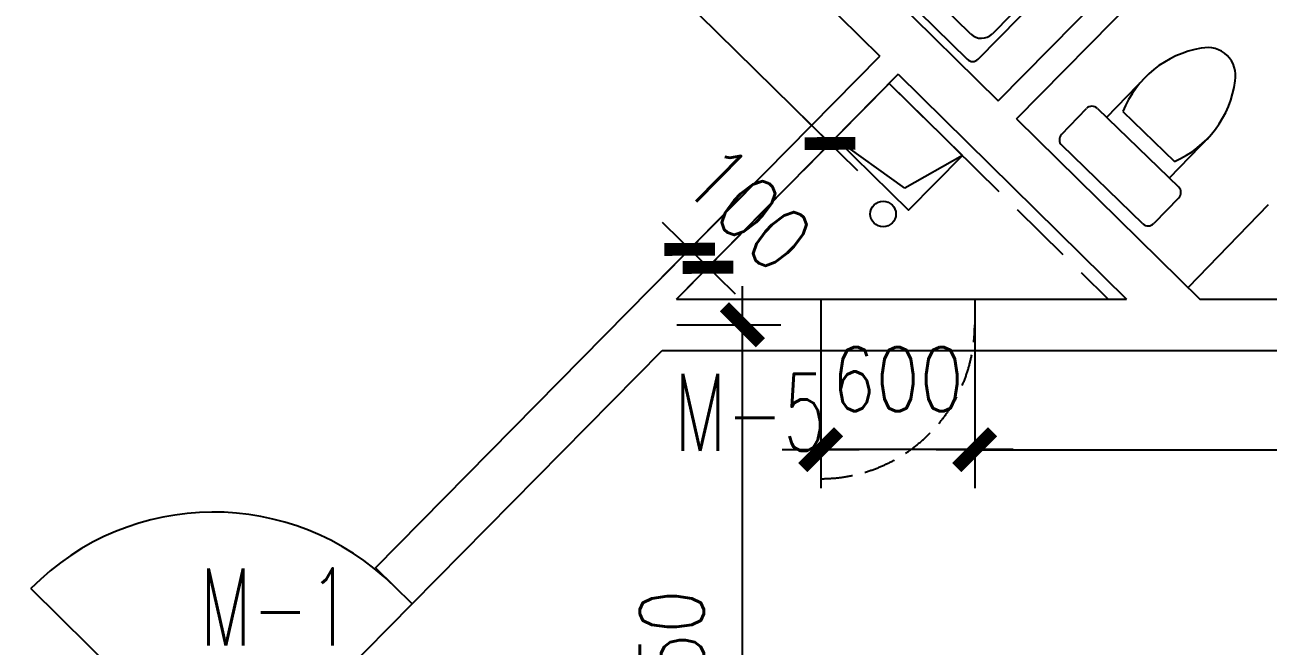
# Model space of a CAD drawing. Extents: x -357449 to -117302, y 127569 to 244935.
# Drawn here: x -188552 to -183709, y 219724 to 222146 of the extents above; entities that cross this region are included whole.
import ezdxf

# ---------------------------------------------------------------- set-up
doc = ezdxf.new("R2010")
doc.units = 0
doc.header["$MEASUREMENT"] = 0
doc.linetypes.add('DASH', pattern=[0.35, 0.25, -0.1])
doc.layers.get('0').update_dxf_attribs({"linetype": 'CONTINUOUS'})
doc.layers.get('DEFPOINTS').update_dxf_attribs({"linetype": 'CONTINUOUS'})
for name, color, linetype in [('1', 8, 'CONTINUOUS'), ('DIM', 7, 'CONTINUOUS'), ('F', 31, 'CONTINUOUS'), ('WALL', 1, 'CONTINUOUS'), ('WINDOW', 4, 'CONTINUOUS'), ('WINDOWS', 4, 'CONTINUOUS'), ('阳台', 4, 'CONTINUOUS')]:
    doc.layers.add(name, color=color, linetype=linetype)
doc.layers.add('AXIS', color=3, linetype='CONTINUOUS', lineweight=9)
doc.styles.add('DIM_FONT', font='SIMPLEX.shx', dxfattribs={"width": 0.8})
doc.styles.add('FS', font='txt.shx', dxfattribs={"width": 0.66, "height": 150, "bigfont": 'fs.shx'})
doc.dimstyles.new('DIMN-200', dxfattribs={"dimtxt": 300, "dimasz": 1, "dimexe": 250, "dimexo": 0, "dimgap": 150, "dimtad": 1, "dimdec": 0, "dimdsep": 46, "dimtxsty": 'DIM_FONT', "dimblk": '_DIMX', "dimcen": 2.5, "dimclrd": 256, "dimclre": 256, "dimclrt": 4, "dimadec": 0, "dimazin": 0, "dimtfac": 1, "dimtdec": 0, "dimtix": 1, "dimtmove": 2, "dimatfit": 3, "dimldrblk": '_DIMX', "dimfxl": 0, "dimtolj": 1, "dimtzin": 0, "dimarcsym": 0})
doc.dimstyles.get("Standard").update_dxf_attribs({"dimtxt": 375, "dimasz": 1, "dimexe": 150, "dimexo": 0, "dimgap": 200, "dimtad": 1, "dimdec": 0, "dimzin": 0, "dimdsep": 46, "dimtxsty": 'DIM_FONT', "dimblk1": '_DIMX', "dimblk2": '_DIMX', "dimsah": 1, "dimcen": 200, "dimclrd": 256, "dimclre": 256, "dimclrt": 4, "dimadec": 0, "dimazin": 0, "dimtfac": 1, "dimtdec": 0, "dimtix": 1, "dimtmove": 2, "dimatfit": 3, "dimldrblk": '_DIMX', "dimfxl": 0, "dimtolj": 1, "dimtzin": 0, "dimarcsym": 0})

# ---------------------------------------------------------------- blocks, each defined once
blk = doc.blocks.new('_DIMX')
blk.add_line((-150, 0), (150, 0))
at = {"const_width": 50}
blk.add_lwpolyline([(-70, -70), (70, 70)], dxfattribs=at)
blk = doc.blocks.new('*D1510')
at = {"layer": 'AXIS', "lineweight": -2}
for p, q in [((-181126.2, 239797), (-182959.4, 241603.4)), ((-182853.3, 241497.4), (-202292.6, 221770.1)), ((-200567, 220068.2), (-202400.2, 221874.7))]:
    blk.add_line(p, q, dxfattribs=at)
at = {"layer": 'DEFPOINTS', "color": 0}
for p in [(-181126.2, 239797), (-202293.3, 221769.4), (-200567, 220068.2)]:
    blk.add_point(p, dxfattribs=at)
at = {"layer": 'AXIS', "lineweight": -2}
for p, rotation in [((-182852.6, 241498.1), 45.42128490415822), ((-202293.3, 221769.4), 225.4212849041582)]:
    blk.add_blockref('_DIMX', p, dxfattribs=dict(at, rotation=rotation))
at = {"layer": 'AXIS', "color": 4, "insert": (-192768.8, 231826.8), "char_height": 250, "attachment_point": 5, "rotation": 45.4213, "style": 'DIM_FONT'}
blk.add_mtext('\\A1;27698', dxfattribs=at)
blk = doc.blocks.new('A$C54757736')
for p, q in [((630, 440), (30, 440)), ((0, 410), (0, 30)), ((328, 392.7), (342, 384.6)), ((660, 30), (660, 410)), ((90, 360), (250, 360)), ((299.3, 382.4), (241.3, 246.4)), ((258.7, 236.4), (347.4, 354.6)), ((410, 360), (570, 360)), ((30, 90), (30, 300)), ((310, 299.2), (310, 90)), ((350, 90), (350, 300)), ((630, 300), (630, 90)), ((241.3, 246.4), (258.7, 236.4)), ((250, 30), (90, 30)), ((570, 30), (410, 30)), ((30, 0), (630, 0))]:
    blk.add_line(p, q)
for centre, radius in [((270, 390), 20), ((390, 390), 20), ((175, 240), 25), ((485, 240), 25)]:
    blk.add_circle(centre, radius)
for centre, radius, start, end in [((30, 410), 30, 90, 180), ((630, 410), 30, 360, 90), ((318, 375.4), 20, 60, 159.4623), ((90, 300), 60, 90, 180), ((250, 300), 60, 56.607, 90), ((332, 367.3), 20, 320.5377, 60), ((410, 300), 60, 90, 180), ((570, 300), 60, 360, 90), ((90, 90), 60, 180, 270), ((250, 90), 60, 270, 360), ((410, 90), 60, 180, 270), ((570, 90), 60, 270, 360), ((30, 30), 30, 180, 270), ((630, 30), 30, 270, 360)]:
    blk.add_arc(centre, radius, start, end)
blk = doc.blocks.new('*D1323')
at = {"layer": 'DEFPOINTS', "color": 0}
for p in [(-185696.4, 221540.6), (-185625.1, 221470.4), (-185962.1, 221270.9)]:
    blk.add_point(p, dxfattribs=at)
at = {"layer": 'WINDOW', "lineweight": -2}
for p, q in [((-185696.4, 221540.6), (-186067.4, 221164)), ((-185625.1, 221470.4), (-185996.2, 221093.8)), ((-185962.9, 221271.6), (-185963.6, 221272.3)), ((-185890.9, 221200.7), (-185962.1, 221270.9)), ((-185890.2, 221200), (-185889.5, 221199.3))]:
    blk.add_line(p, q, dxfattribs=at)
for p, rotation in [((-185962.1, 221270.9), 315.4212849044849), ((-185890.9, 221200.7), 135.4212849044849)]:
    blk.add_blockref('_DIMX', p, dxfattribs=dict(at, rotation=rotation))
at = {"layer": 'WINDOW', "color": 4, "insert": (-185733.5, 221431.7), "char_height": 250, "attachment_point": 5, "rotation": 315.4213, "style": 'DIM_FONT'}
blk.add_mtext('\\A1;100', dxfattribs=at)
blk = doc.blocks.new('*D1350')
at = {"layer": 'DEFPOINTS', "color": 0}
for p in [(-185451.7, 220926.6), (-184851.7, 220926.6), (-185451.7, 220489.8)]:
    blk.add_point(p, dxfattribs=at)
at = {"layer": 'WINDOW', "lineweight": -2}
for p, q in [((-185451.7, 220926.6), (-185451.7, 220339.8)), ((-184851.7, 220926.6), (-184851.7, 220339.8)), ((-185452.7, 220489.8), (-185453.7, 220489.8)), ((-184851.7, 220489.8), (-185451.7, 220489.8)), ((-184850.7, 220489.8), (-184849.7, 220489.8))]:
    blk.add_line(p, q, dxfattribs=at)
blk.add_blockref('_DIMX', (-185451.7, 220489.8), dxfattribs=at)
at = {"layer": 'WINDOW', "lineweight": -2, "rotation": 180}
blk.add_blockref('_DIMX', (-184851.7, 220489.8), dxfattribs=at)
at = {"layer": 'WINDOW', "color": 4, "insert": (-185151.7, 220764.8), "char_height": 250, "attachment_point": 5, "style": 'DIM_FONT'}
blk.add_mtext('\\A1;600', dxfattribs=at)

msp = doc.modelspace()

# ---------------------------------------------------------------- linework, layer by layer
at = {"layer": '1'}
for p, q in [((-184337.39, 221785.42), (-184177.62, 221950.87)), ((-184513.48, 221718.59), (-184416.23, 221819.3)), ((-184373.81, 221820.04), (-184057.3, 221514.39)), ((-184274.13, 221807.74), (-184073.07, 221613.58)), ((-184093.17, 221549.58), (-183933.4, 221715.03)), ((-184196.23, 221370.52), (-184512.74, 221676.17)), ((-184056.56, 221471.97), (-184153.81, 221371.26)), ((-183708.53, 221444.56), (-184020.56, 221121.45)), ((-185451.67, 221076.59), (-185451.67, 220876.59)), ((-184851.67, 221076.59), (-184851.67, 220876.59))]:
    msp.add_line(p, q, dxfattribs=at)
for centre, radius, start, end in [((-183904.13, 221662.36), 397.53, 99.36186, 158.54952), ((-183944.95, 221947.44), 109.78, 349.45086, 102.54914), ((-184231.27, 221978.28), 397.53, 293.45048, 352.63814), ((-184394.65, 221798.46), 30, 46, 136), ((-184491.9, 221697.75), 30, 136, 226), ((-184078.14, 221492.81), 30, 316, 46), ((-184175.39, 221392.1), 30, 226, 316)]:
    msp.add_arc(centre, radius, start, end, dxfattribs=at)
at = {"layer": 'DIM'}
msp.add_circle((-185208.57, 221408.37), 50, dxfattribs=at)
at = {"layer": 'WALL'}
for p, q in [((-186469.29, 223534.43), (-184759.8, 221849.9)), ((-186680.9, 223462.16), (-185220.71, 222023.29)), ((-184759.8, 221849.9), (-183180.55, 223452.54)), ((-184688.57, 221779.71), (-183109.32, 223382.35)), ((-187185.99, 220028.89), (-185220.71, 222023.29)), ((-186013.19, 221076.59), (-185149.48, 221953.1)), ((-185149.48, 221953.1), (-184259.99, 221076.59)), ((-184688.57, 221779.71), (-183975.04, 221076.59)), ((-186013.19, 221076.59), (-184259.99, 221076.59)), ((-183975.04, 221076.59), (-182292.78, 221076.59)), ((-187043.54, 219888.51), (-186069.88, 220876.59)), ((-186069.88, 220876.59), (-182209.07, 220876.59)), ((-187185.99, 220028.89), (-187043.54, 219888.51))]:
    msp.add_line(p, q, dxfattribs=at)
at = {"layer": 'WINDOW'}
msp.add_line((-187043.54, 219888.51), (-187745.59, 219176.36), dxfattribs=at)
at = {"layer": 'WINDOWS'}
for p, q in [((-185123.73, 221509.09), (-185395.14, 221703.8)), ((-184899.66, 221636.73), (-185123.73, 221509.09)), ((-187816.65, 219246.41), (-188528.79, 219948.45))]:
    msp.add_line(p, q, dxfattribs=at)
msp.add_lwpolyline([(-184899.66, 221636.73), (-185184.57, 221917.49), (-185395.14, 221703.8), (-185110.22, 221423.04)], close=True, dxfattribs=at)
msp.add_arc((-187816.65, 219246.41), 1000, 45.40894, 135.40894, dxfattribs=at)
at = {"layer": '阳台', "color": 8, "linetype": 'DASH', "ltscale": 1000}
msp.add_line((-185184.57, 221917.49), (-184331.22, 221076.59), dxfattribs=at)
at = {"layer": '阳台', "color": 8, "linetype": 'DASH', "ltscale": 500}
msp.add_line((-185451.67, 220976.59), (-185451.67, 220376.59), dxfattribs=at)
msp.add_line((-185451.67, 220976.59), (-185451.67, 220376.59), dxfattribs=at)
msp.add_arc((-185451.67, 220976.59), 600, 270, 0, dxfattribs=at)
msp.add_arc((-185451.67, 220976.59), 600, 270, 0, dxfattribs=at)

# ---------------------------------------------------------------- block references
at = {"layer": '1', "rotation": 135.4212849000389}
msp.add_blockref('A$C54757736', (-184551, 222303.99), dxfattribs=at)

# ---------------------------------------------------------------- texts
at = {"layer": '1', "style": 'DIM_FONT', "width": 0.8, "flags": 9}
for tag, s in [('XSIZE', '500'), ('YSIZE', '650')]:
    msp.add_attdef(tag, (-184354.49, 221523.35), s, height=0.5, rotation=316, dxfattribs=at)
at = {"layer": 'F', "style": 'FS', "width": 0.66}
for s, p in [('M-5', (-186022.65, 220485.79)), ('M-1', (-187870.81, 219726.8))]:
    msp.add_text(s, height=300, dxfattribs=at).set_placement(p)

# ---------------------------------------------------------------- dimensions: what is measured, and where the dimension line sits
at = {"layer": 'AXIS'}
dim = msp.add_aligned_dim(p1=(-181126.23, 239796.96), p2=(-200566.96, 220068.22), distance=-2423.69, dimstyle='DIMN-200', override={"dimtxt": 250, "dimexe": 150, "dimzin": 0, "dimblk1": '_DIMX', "dimblk2": '_DIMX', "dimsah": 1, "dimcen": 200}, dxfattribs=at)
dim.commit()
dim.dimension.update_dxf_attribs({"geometry": '*D1510', "text_midpoint": (-192768.83, 231826.77)})
at = {"layer": 'WINDOW'}
msp.add_aligned_dim(p1=(-186680.9, 223462.16), p2=(-185149.48, 221953.1), distance=-378.68, dimstyle='Standard', override={"dimtxt": 250, "dimgap": 150, "dimblk": '_DIMX'}, dxfattribs=at).render()
dim = msp.add_aligned_dim(p1=(-185625.12, 221470.41), p2=(-185696.35, 221540.6), distance=378.68, dimstyle='Standard', override={"dimtxt": 250, "dimgap": 150, "dimblk": '_DIMX'}, dxfattribs=at)
dim.commit()
dim.dimension.update_dxf_attribs({"geometry": '*D1323', "text_midpoint": (-185733.51, 221431.65)})
msp.add_linear_dim(base=(-185756.59, 220976.59), p1=(-186012.2, 218226.59), p2=(-186012.2, 220976.59), angle=90, dimstyle='Standard', override={"dimtxt": 250, "dimgap": 150, "dimblk": '_DIMX'}, dxfattribs=at).render()
dim = msp.add_linear_dim(base=(-185451.67, 220489.78), p1=(-184851.67, 220926.59), p2=(-185451.67, 220926.59), dimstyle='Standard', override={"dimtxt": 250, "dimgap": 150, "dimblk": '_DIMX'}, dxfattribs=at)
dim.commit()
dim.dimension.update_dxf_attribs({"geometry": '*D1350', "text_midpoint": (-185151.67, 220764.78)})
msp.add_linear_dim(base=(-178066.67, 220489.78), p1=(-184851.67, 220926.59), p2=(-178066.67, 220926.59), dimstyle='Standard', override={"dimtxt": 250, "dimgap": 150, "dimblk": '_DIMX'}, dxfattribs=at).render()

doc.saveas('drawing.dxf')
